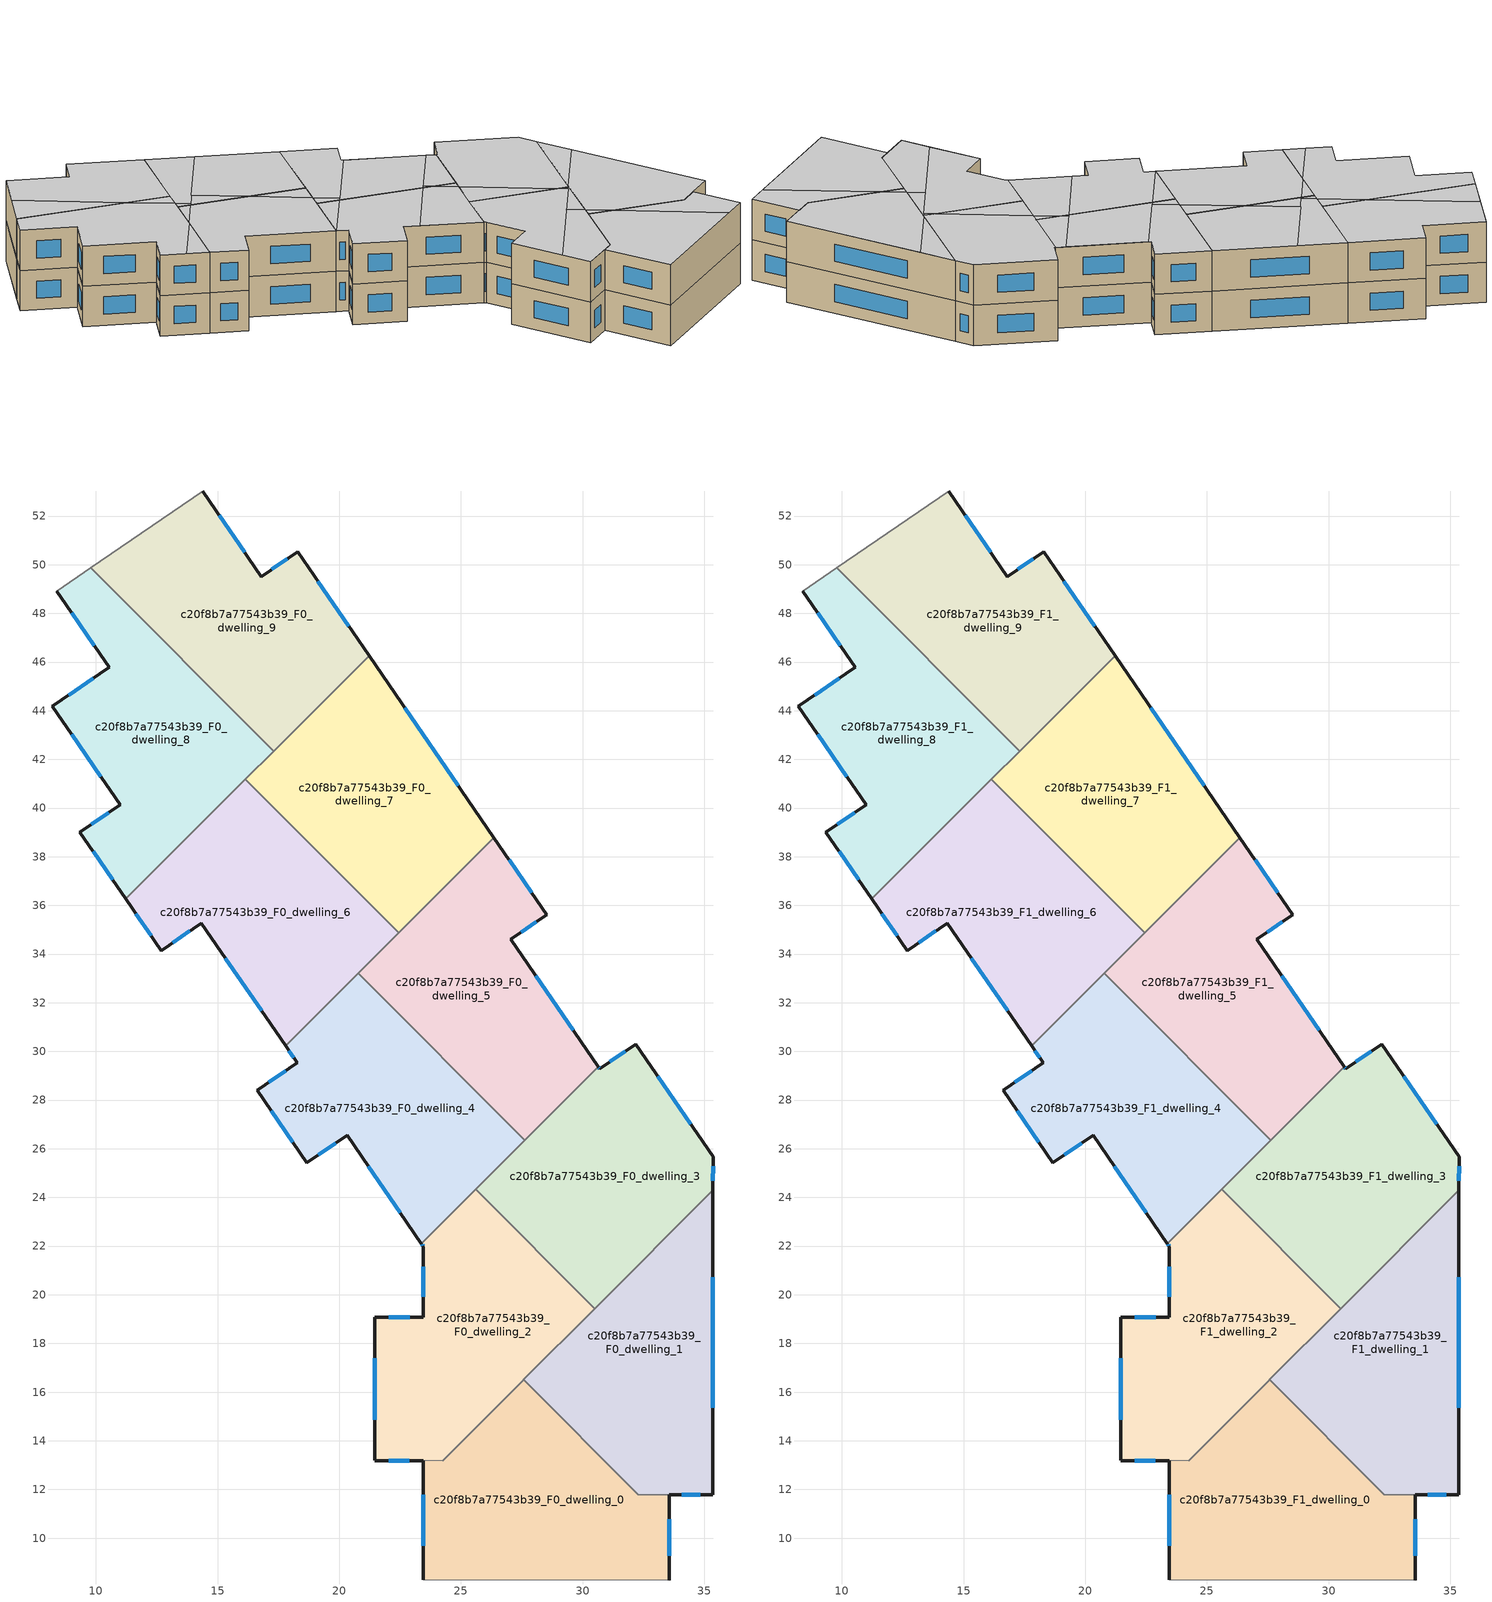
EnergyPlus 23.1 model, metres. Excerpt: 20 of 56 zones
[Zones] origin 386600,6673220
c20f8b7a77543b39_F0_dwelling_0
 floor ground (EU_floor_Construction): 33.55,11.78 33.55,8.28 23.46,8.28 23.46,13.18 21.46,13.18 24.25,13.19 27.57,16.51 32.3,11.78 z0
 wall outside (EU_wall_Construction): 21.46,13.18 23.46,13.18 23.46,8.28 / 33.55,8.28 33.55,11.78 z0:3
 wall to c20f8b7a77543b39_F0_dwelling_1 (EU_wall_Construction): 33.55,11.78 32.3,11.78 27.57,16.51 z0:3
 wall adiabatic (EU_wall_Construction): 23.46,8.28 33.55,8.28 z0:3
 wall to c20f8b7a77543b39_F0_dwelling_2 (EU_wall_Construction): 24.24,13.19 21.46,13.19 / 27.57,16.51 24.25,13.19 z0:3
 window (EU_Window_Construction): 23.46,11.78 23.46,9.68 / 22.03,13.18 22.89,13.18 / 33.55,9.28 33.55,10.78 z0.86:2.14
c20f8b7a77543b39_F0_dwelling_1
 floor ground (EU_floor_Construction): 35.36,24.29 35.35,11.78 32.3,11.78 27.57,16.51 z0
 wall outside (EU_wall_Construction): 33.56,11.78 35.35,11.78 35.36,24.29 z0:3
 wall to c20f8b7a77543b39_F0_dwelling_3 (EU_wall_Construction): 35.36,24.29 30.5,19.43 z0:3
 wall to c20f8b7a77543b39_F0_dwelling_2 (EU_wall_Construction): 30.49,19.43 27.57,16.51 z0:3
 window (EU_Window_Construction): 35.36,15.35 35.36,20.71 / 34.07,11.78 34.84,11.78 z0.86:2.14
c20f8b7a77543b39_F0_dwelling_2
 floor ground (EU_floor_Construction): 25.6,24.33 30.49,19.43 24.24,13.19 21.46,13.19 21.46,19.08 23.46,19.08 23.46,21.98 23.38,22.1 z0
 wall outside (EU_wall_Construction): 23.38,22.1 23.46,21.98 23.46,19.08 21.46,19.08 21.46,13.19 z0:3
 wall to c20f8b7a77543b39_F0_dwelling_3 (EU_wall_Construction): 30.49,19.43 25.6,24.33 z0:3
 wall to c20f8b7a77543b39_F0_dwelling_4 (EU_wall_Construction): 25.6,24.33 23.38,22.1 z0:3
 window (EU_Window_Construction): 22.89,19.08 22.03,19.08 / 23.46,21.15 23.46,19.91 / 23.4,22.07 23.44,22.02 / 21.46,17.4 21.46,14.87 z0.86:2.14
c20f8b7a77543b39_F0_dwelling_3
 floor ground (EU_floor_Construction): 32.19,30.3 35.36,25.68 35.36,24.29 30.49,19.43 25.6,24.33 30.65,29.36 30.7,29.28 z0
 wall outside (EU_wall_Construction): 35.36,24.29 35.36,25.68 32.19,30.3 30.7,29.28 30.65,29.36 z0:3
 wall to c20f8b7a77543b39_F0_dwelling_5 (EU_wall_Construction): 30.65,29.36 27.62,26.34 z0:3
 wall to c20f8b7a77543b39_F0_dwelling_4 (EU_wall_Construction): 27.62,26.34 25.6,24.33 z0:3
 window (EU_Window_Construction): 35.36,24.68 35.36,25.28 / 30.69,29.3 30.66,29.34 / 31.76,30.01 31.13,29.57 / 34.45,27 33.09,28.98 z0.86:2.14
c20f8b7a77543b39_F0_dwelling_4
 floor ground (EU_floor_Construction): 20.77,33.2 27.62,26.34 23.38,22.1 20.32,26.56 18.67,25.42 16.62,28.41 18.27,29.54 17.8,30.23 z0
 wall outside (EU_wall_Construction): 17.8,30.23 18.27,29.54 16.62,28.41 18.67,25.42 20.32,26.56 23.38,22.1 z0:3
 wall to c20f8b7a77543b39_F0_dwelling_5 (EU_wall_Construction): 27.62,26.34 20.77,33.2 z0:3
 wall to c20f8b7a77543b39_F0_dwelling_6 (EU_wall_Construction): 20.77,33.2 17.8,30.23 z0:3
 window (EU_Window_Construction): 19.14,25.75 19.85,26.23 / 17.21,27.55 18.09,26.28 / 17.8,29.22 17.1,28.73 / 17.93,30.03 18.14,29.74 / 21.2,25.28 22.51,23.38 z0.86:2.14
c20f8b7a77543b39_F0_dwelling_5
 floor ground (EU_floor_Construction): 28.53,35.62 27.05,34.6 30.65,29.36 27.62,26.34 20.77,33.2 26.36,38.78 z0
 wall outside (EU_wall_Construction): 30.65,29.36 27.05,34.6 28.53,35.62 26.36,38.78 z0:3
 wall to c20f8b7a77543b39_F0_dwelling_7 (EU_wall_Construction): 26.36,38.78 22.44,34.87 z0:3
 wall to c20f8b7a77543b39_F0_dwelling_6 (EU_wall_Construction): 22.44,34.87 20.77,33.2 z0:3
 window (EU_Window_Construction): 27.91,36.53 26.98,37.88 / 27.47,34.89 28.11,35.33 / 29.62,30.86 28.07,33.11 z0.86:2.14
c20f8b7a77543b39_F0_dwelling_6
 floor ground (EU_floor_Construction): 16.14,41.18 22.44,34.87 17.8,30.23 14.33,35.28 12.68,34.14 11.22,36.27 z0
 wall outside (EU_wall_Construction): 11.22,36.27 12.68,34.14 14.33,35.28 17.8,30.23 z0:3
 wall to c20f8b7a77543b39_F0_dwelling_7 (EU_wall_Construction): 22.44,34.87 16.14,41.18 z0:3
 wall to c20f8b7a77543b39_F0_dwelling_8 (EU_wall_Construction): 16.14,41.18 11.22,36.27 z0:3
 window (EU_Window_Construction): 13.16,34.47 13.86,34.95 / 11.64,35.66 12.27,34.75 / 15.32,33.83 16.81,31.67 z0.86:2.14
c20f8b7a77543b39_F0_dwelling_7
 floor ground (EU_floor_Construction): 21.22,46.26 26.36,38.78 22.44,34.87 16.14,41.18 z0
 wall outside (EU_wall_Construction): 26.36,38.78 21.22,46.26 z0:3
 wall to c20f8b7a77543b39_F0_dwelling_9 (EU_wall_Construction): 21.22,46.26 17.3,42.34 z0:3
 wall to c20f8b7a77543b39_F0_dwelling_8 (EU_wall_Construction): 17.3,42.34 16.14,41.18 z0:3
 window (EU_Window_Construction): 24.89,40.92 22.69,44.12 z0.86:2.14
c20f8b7a77543b39_F0_dwelling_8
 floor ground (EU_floor_Construction): 9.79,49.87 17.3,42.34 11.22,36.27 9.35,39 10.99,40.14 8.22,44.18 10.55,45.78 8.4,48.91 z0
 wall outside (EU_wall_Construction): 8.4,48.91 10.55,45.78 8.22,44.18 10.99,40.14 9.35,39 11.22,36.27 z0:3
 wall adiabatic (EU_wall_Construction): 9.79,49.87 8.4,48.91 z0:3
 wall to c20f8b7a77543b39_F0_dwelling_9 (EU_wall_Construction): 17.3,42.34 9.79,49.87 z0:3
 window (EU_Window_Construction): 10.52,39.81 9.82,39.33 / 9.01,43.02 10.2,41.29 / 9.88,45.32 8.88,44.64 / 9.01,48.02 9.93,46.68 / 9.88,38.22 10.69,37.05 z0.86:2.14
c20f8b7a77543b39_F0_dwelling_9
 floor ground (EU_floor_Construction): 18.29,50.53 21.22,46.26 17.3,42.34 9.79,49.87 14.39,53.03 16.8,49.51 z0
 wall outside (EU_wall_Construction): 21.22,46.26 18.29,50.53 16.8,49.51 14.39,53.03 z0:3
 wall adiabatic (EU_wall_Construction): 14.39,53.03 9.79,49.87 z0:3
 window (EU_Window_Construction): 16.11,50.52 15.08,52.02 / 17.86,50.24 17.23,49.81 / 20.38,47.48 19.13,49.31 z0.86:2.14
c20f8b7a77543b39_F1_dwelling_0
 floor to c20f8b7a77543b39_F0_dwelling_0 (EU_floor_Construction): 33.55,11.78 33.55,8.28 23.46,8.28 23.46,13.18 21.46,13.19 24.25,13.19 27.57,16.51 32.3,11.78 z3
 wall outside (EU_wall_Construction): 21.46,13.18 23.46,13.18 23.46,8.28 / 33.55,8.28 33.55,11.78 z3:6
 wall to c20f8b7a77543b39_F1_dwelling_1 (EU_wall_Construction): 33.55,11.78 32.3,11.78 27.57,16.51 z3:6
 wall adiabatic (EU_wall_Construction): 23.46,8.28 33.55,8.28 z3:6
 wall to c20f8b7a77543b39_F1_dwelling_2 (EU_wall_Construction): 24.24,13.19 21.46,13.19 / 27.57,16.51 24.25,13.19 z3:6
 window (EU_Window_Construction): 23.46,11.78 23.46,9.68 / 22.03,13.18 22.89,13.18 / 33.55,9.28 33.55,10.78 z3.86:5.14
 ceiling to c20f8b7a77543b39_F2_dwelling_0 (EU_floor_Construction): 31.99,8.28 28.75,15.33 27.57,16.51 24.25,13.19 21.46,13.19 23.46,13.18 23.46,8.28 z6
 ceiling to c20f8b7a77543b39_F2_dwelling_1 (EU_floor_Construction): 33.55,8.28 33.55,11.78 32.3,11.78 28.75,15.33 31.99,8.28 z6
c20f8b7a77543b39_F1_dwelling_1
 floor to c20f8b7a77543b39_F0_dwelling_1 (EU_floor_Construction): 35.36,24.29 35.35,11.78 32.3,11.78 27.57,16.51 z3
 wall outside (EU_wall_Construction): 33.56,11.78 35.35,11.78 35.36,24.29 z3:6
 wall to c20f8b7a77543b39_F1_dwelling_3 (EU_wall_Construction): 35.36,24.29 30.5,19.43 z3:6
 wall to c20f8b7a77543b39_F1_dwelling_2 (EU_wall_Construction): 30.49,19.43 27.57,16.51 z3:6
 window (EU_Window_Construction): 35.36,15.35 35.36,20.71 / 34.07,11.78 34.84,11.78 z3.86:5.14
 ceiling to c20f8b7a77543b39_F2_dwelling_1 (EU_floor_Construction): 35.35,11.78 35.36,21.7 30.57,19.5 28.01,16.94 28.75,15.33 32.3,11.78 z6
 ceiling adiabatic (EU_roof_Construction): 35.36,21.7 35.36,24.29 30.57,19.5 z6
 ceiling to c20f8b7a77543b39_F2_dwelling_0 (EU_floor_Construction): 28.75,15.33 28.01,16.94 27.57,16.51 z6
c20f8b7a77543b39_F1_dwelling_2
 floor to c20f8b7a77543b39_F0_dwelling_2 (EU_floor_Construction): 25.6,24.33 30.49,19.43 24.24,13.19 21.46,13.19 21.46,19.08 23.46,19.08 23.46,21.98 23.38,22.1 z3
 wall outside (EU_wall_Construction): 23.38,22.1 23.46,21.98 23.46,19.08 21.46,19.08 21.46,13.19 z3:6
 wall to c20f8b7a77543b39_F1_dwelling_3 (EU_wall_Construction): 30.49,19.43 25.6,24.33 z3:6
 wall to c20f8b7a77543b39_F1_dwelling_4 (EU_wall_Construction): 25.6,24.33 23.38,22.1 z3:6
 window (EU_Window_Construction): 22.89,19.08 22.03,19.08 / 23.46,21.15 23.46,19.91 / 23.4,22.07 23.44,22.02 / 21.46,17.4 21.46,14.87 z3.86:5.14
 ceiling to c20f8b7a77543b39_F2_dwelling_2 (EU_floor_Construction): 30.22,19.34 29.92,20 25.6,24.33 23.38,22.1 23.46,21.98 23.46,19.08 21.46,19.08 21.46,15.32 z6
 ceiling to c20f8b7a77543b39_F2_dwelling_0 (EU_floor_Construction): 28.01,16.95 27.49,18.08 21.46,15.32 21.46,13.19 24.24,13.19 z6
 ceiling to c20f8b7a77543b39_F2_dwelling_1 (EU_floor_Construction): 30.49,19.43 30.47,19.45 27.49,18.08 28.01,16.95 z6
 ceiling to c20f8b7a77543b39_F2_dwelling_3 (EU_floor_Construction): 30.47,19.45 29.92,20 30.22,19.34 z6
c20f8b7a77543b39_F1_dwelling_3
 floor to c20f8b7a77543b39_F0_dwelling_3 (EU_floor_Construction): 32.19,30.3 35.36,25.68 35.36,24.29 30.49,19.43 25.6,24.33 30.65,29.36 30.7,29.28 z3
 wall outside (EU_wall_Construction): 35.36,24.29 35.36,25.68 32.19,30.3 30.7,29.28 30.65,29.36 z3:6
 wall to c20f8b7a77543b39_F1_dwelling_5 (EU_wall_Construction): 30.65,29.36 27.62,26.34 z3:6
 wall to c20f8b7a77543b39_F1_dwelling_4 (EU_wall_Construction): 27.62,26.34 25.6,24.33 z3:6
 window (EU_Window_Construction): 35.36,24.68 35.36,25.28 / 30.69,29.3 30.66,29.34 / 31.76,30.01 31.13,29.57 / 34.45,27 33.09,28.98 z3.86:5.14
 ceiling to c20f8b7a77543b39_F2_dwelling_3 (EU_floor_Construction): 30.56,19.5 35.36,24.29 35.36,25.68 32.19,30.3 30.7,29.28 30.65,29.36 27.2,25.92 29.92,20 30.47,19.45 z6
 ceiling to c20f8b7a77543b39_F2_dwelling_2 (EU_floor_Construction): 29.92,20 27.2,25.92 25.6,24.33 z6
c20f8b7a77543b39_F1_dwelling_4
 floor to c20f8b7a77543b39_F0_dwelling_4 (EU_floor_Construction): 20.77,33.2 27.62,26.34 23.38,22.1 20.32,26.56 18.67,25.42 16.62,28.41 18.27,29.54 17.8,30.23 z3
 wall outside (EU_wall_Construction): 17.8,30.23 18.27,29.54 16.62,28.41 18.67,25.42 20.32,26.56 23.38,22.1 z3:6
 wall to c20f8b7a77543b39_F1_dwelling_5 (EU_wall_Construction): 27.62,26.34 20.77,33.2 z3:6
 wall to c20f8b7a77543b39_F1_dwelling_6 (EU_wall_Construction): 20.77,33.2 17.8,30.23 z3:6
 window (EU_Window_Construction): 19.14,25.75 19.85,26.23 / 17.21,27.55 18.09,26.28 / 17.8,29.22 17.1,28.73 / 17.93,30.03 18.14,29.74 / 21.2,25.28 22.51,23.38 z3.86:5.14
 ceiling to c20f8b7a77543b39_F2_dwelling_4 (EU_floor_Construction): 26,27.97 21.9,32.08 17.82,30.2 18.27,29.54 16.62,28.41 18.67,25.42 20.32,26.56 20.94,25.65 z6
 ceiling to c20f8b7a77543b39_F2_dwelling_2 (EU_floor_Construction): 27.2,25.92 26.48,27.49 26,27.97 20.94,25.65 23.38,22.1 z6
 ceiling adiabatic (EU_roof_Construction): 21.9,32.08 20.77,33.2 17.8,30.23 17.82,30.2 z6
 ceiling to c20f8b7a77543b39_F2_dwelling_3 (EU_floor_Construction): 27.62,26.34 26.48,27.49 27.2,25.92 z6
c20f8b7a77543b39_F1_dwelling_5
 floor to c20f8b7a77543b39_F0_dwelling_5 (EU_floor_Construction): 28.53,35.62 27.05,34.6 30.65,29.36 27.62,26.34 20.77,33.2 26.36,38.78 z3
 wall outside (EU_wall_Construction): 30.65,29.36 27.05,34.6 28.53,35.62 26.36,38.78 z3:6
 wall to c20f8b7a77543b39_F1_dwelling_7 (EU_wall_Construction): 26.36,38.78 22.44,34.87 z3:6
 wall to c20f8b7a77543b39_F1_dwelling_6 (EU_wall_Construction): 22.44,34.87 20.77,33.2 z3:6
 window (EU_Window_Construction): 27.91,36.53 26.98,37.88 / 27.47,34.89 28.11,35.33 / 29.62,30.86 28.07,33.11 z3.86:5.14
 ceiling to c20f8b7a77543b39_F2_dwelling_6 (EU_floor_Construction): 27.13,34.48 27.05,34.6 28.53,35.62 26.36,38.78 21.39,33.82 22.14,32.19 z6
 ceiling to c20f8b7a77543b39_F2_dwelling_4 (EU_floor_Construction): 30.26,29.93 27.13,34.48 21.9,32.08 26,27.97 z6
 ceiling to c20f8b7a77543b39_F2_dwelling_5 (EU_floor_Construction): 22.14,32.19 21.39,33.82 20.77,33.2 21.9,32.08 z6
 ceiling to c20f8b7a77543b39_F2_dwelling_3 (EU_floor_Construction): 30.65,29.36 30.26,29.93 26.21,28.07 26.48,27.49 27.62,26.34 z6
 ceiling to c20f8b7a77543b39_F2_dwelling_2 (EU_floor_Construction): 26.48,27.49 26.21,28.07 26,27.97 z6
c20f8b7a77543b39_F1_dwelling_6
 floor to c20f8b7a77543b39_F0_dwelling_6 (EU_floor_Construction): 16.14,41.18 22.44,34.87 17.8,30.23 14.33,35.28 12.68,34.14 11.22,36.27 z3
 wall outside (EU_wall_Construction): 11.22,36.27 12.68,34.14 14.33,35.28 17.8,30.23 z3:6
 wall to c20f8b7a77543b39_F1_dwelling_7 (EU_wall_Construction): 22.44,34.87 16.14,41.18 z3:6
 wall to c20f8b7a77543b39_F1_dwelling_8 (EU_wall_Construction): 16.14,41.18 11.22,36.27 z3:6
 window (EU_Window_Construction): 13.16,34.47 13.86,34.95 / 11.64,35.66 12.27,34.75 / 15.32,33.83 16.81,31.67 z3.86:5.14
 ceiling to c20f8b7a77543b39_F2_dwelling_5 (EU_floor_Construction): 21.39,33.82 19.6,37.72 16.78,40.54 14.4,39.44 11.22,36.27 12.68,34.14 14.33,35.28 17.8,30.23 z6
 ceiling to c20f8b7a77543b39_F2_dwelling_7 (EU_floor_Construction): 16.78,40.54 16.14,41.18 14.4,39.44 z6
 ceiling to c20f8b7a77543b39_F2_dwelling_6 (EU_floor_Construction): 22.44,34.87 19.6,37.72 21.39,33.82 z6
c20f8b7a77543b39_F1_dwelling_7
 floor to c20f8b7a77543b39_F0_dwelling_7 (EU_floor_Construction): 21.22,46.26 26.36,38.78 22.44,34.87 16.14,41.18 z3
 wall outside (EU_wall_Construction): 26.36,38.78 21.22,46.26 z3:6
 wall to c20f8b7a77543b39_F1_dwelling_9 (EU_wall_Construction): 21.22,46.26 17.3,42.34 z3:6
 wall to c20f8b7a77543b39_F1_dwelling_8 (EU_wall_Construction): 17.3,42.34 16.14,41.18 z3:6
 window (EU_Window_Construction): 24.89,40.92 22.69,44.12 z3.86:5.14
 ceiling to c20f8b7a77543b39_F2_dwelling_6 (EU_floor_Construction): 26.36,38.78 23.15,43.46 18.04,41.11 19.6,37.72 22.44,34.87 z6
 ceiling to c20f8b7a77543b39_F2_dwelling_8 (EU_floor_Construction): 23.15,43.46 21.22,46.26 16.51,41.55 16.94,40.61 z6
 ceiling to c20f8b7a77543b39_F2_dwelling_7 (EU_floor_Construction): 16.94,40.61 16.51,41.55 16.14,41.18 16.78,40.54 z6
 ceiling adiabatic (EU_roof_Construction): 19.6,37.72 18.04,41.11 16.78,40.54 z6
c20f8b7a77543b39_F1_dwelling_8
 floor to c20f8b7a77543b39_F0_dwelling_8 (EU_floor_Construction): 9.79,49.87 17.3,42.34 11.22,36.27 9.35,39 10.99,40.14 8.22,44.18 10.55,45.78 8.4,48.91 z3
 wall outside (EU_wall_Construction): 8.4,48.91 10.55,45.78 8.22,44.18 10.99,40.14 9.35,39 11.22,36.27 z3:6
 wall adiabatic (EU_wall_Construction): 9.79,49.87 8.4,48.91 z3:6
 wall to c20f8b7a77543b39_F1_dwelling_9 (EU_wall_Construction): 17.3,42.34 9.79,49.87 z3:6
 window (EU_Window_Construction): 10.52,39.81 9.82,39.33 / 9.01,43.02 10.2,41.29 / 9.88,45.32 8.88,44.64 / 9.01,48.02 9.93,46.68 / 9.88,38.22 10.69,37.05 z3.86:5.14
 ceiling to c20f8b7a77543b39_F2_dwelling_7 (EU_floor_Construction): 14.4,39.44 16.51,41.55 15.17,44.48 9.79,49.87 8.4,48.91 10.55,45.78 8.22,44.18 10.99,40.14 9.35,39 10.33,37.57 z6
 ceiling to c20f8b7a77543b39_F2_dwelling_5 (EU_floor_Construction): 14.4,39.44 10.33,37.57 11.22,36.27 z6
 ceiling to c20f8b7a77543b39_F2_dwelling_8 (EU_floor_Construction): 17.3,42.34 15.17,44.48 16.51,41.55 z6
c20f8b7a77543b39_F1_dwelling_9
 floor to c20f8b7a77543b39_F0_dwelling_9 (EU_floor_Construction): 18.29,50.53 21.22,46.26 17.3,42.34 9.79,49.87 14.39,53.03 16.8,49.51 z3
 wall outside (EU_wall_Construction): 21.22,46.26 18.29,50.53 16.8,49.51 14.39,53.03 z3:6
 wall adiabatic (EU_wall_Construction): 14.39,53.03 9.79,49.87 z3:6
 window (EU_Window_Construction): 16.11,50.52 15.08,52.02 / 17.86,50.24 17.23,49.81 / 20.38,47.48 19.13,49.31 z3.86:5.14
 ceiling to c20f8b7a77543b39_F2_dwelling_8 (EU_floor_Construction): 21.22,46.26 18.29,50.53 16.8,49.51 14.39,53.03 12,51.38 15.17,44.48 17.3,42.34 z6
 ceiling to c20f8b7a77543b39_F2_dwelling_7 (EU_floor_Construction): 15.17,44.48 12,51.38 9.79,49.87 z6
[Building]
EU S2 Campaign: North Axis=0; Terrain=City; Solar Distribution=FullExterior
[Site:Location]
Helsinki-Vantaa.AP: Latitude=60.317; Longitude=24.963; Time Zone=2; Elevation=54.6
[SizingPeriod:WeatherFileDays]
AnnualSizingPeriod: Begin Month=1; Begin Day of Month=1; End Month=12; End Day of Month=31; Day of Week for Start Day=Monday; Use Weather File Daylight Saving Period=No; Use Weather File Rain and Snow Indicators=No
[MATERIAL]
EU_InternalMass_Material: Roughness=MediumRough; Thickness=0.1; Conductivity=1; Density=1800; Specific Heat=900; Thermal Absorptance=0.9; Solar Absorptance=0.7; Visible Absorptance=0.7
[MATERIAL:NOMASS] Roughness=MediumRough; Thermal Absorptance=0.9; Solar Absorptance=0.7; Visible Absorptance=0.7
Name | Thermal Resistance
EU_wall_NoMass | 2.6932
EU_roof_NoMass | 3.19818
EU_floor_NoMass | 2.22482
[WINDOWMATERIAL:SIMPLEGLAZINGSYSTEM]
EU_Window_SimpleGlazing: UFactor=2.14966; Solar Heat Gain Coefficient=0.7; Visible Transmittance=0.7
[CONSTRUCTION]
EU_wall_Construction: EU_wall_NoMass
EU_roof_Construction: EU_roof_NoMass
EU_floor_Construction: EU_floor_NoMass
EU_Window_Construction: EU_Window_SimpleGlazing
EU_InternalMass_Construction: EU_InternalMass_Material
[ZONE] Type=1; Multiplier=1; Ceiling Height=autocalculate; Floor Area=autocalculate; Part of Total Floor Area=Yes
Name | Volume
c20f8b7a77543b39_F0_dwelling_0 | 173.429
c20f8b7a77543b39_F1_dwelling_0 | 173.435
c20f8b7a77543b39_F0_dwelling_1; c20f8b7a77543b39_F1_dwelling_1 | 167.72
c20f8b7a77543b39_F0_dwelling_2; c20f8b7a77543b39_F1_dwelling_2 | 169.091
c20f8b7a77543b39_F0_dwelling_3; c20f8b7a77543b39_F1_dwelling_3 | 170.084
c20f8b7a77543b39_F0_dwelling_4; c20f8b7a77543b39_F1_dwelling_4 | 170.128
c20f8b7a77543b39_F0_dwelling_5; c20f8b7a77543b39_F1_dwelling_5 | 170.093
c20f8b7a77543b39_F0_dwelling_6; c20f8b7a77543b39_F1_dwelling_6; c20f8b7a77543b39_F0_dwelling_9; c20f8b7a77543b39_F1_dwelling_9 | 170.1
c20f8b7a77543b39_F0_dwelling_7; c20f8b7a77543b39_F1_dwelling_7 | 170.103
c20f8b7a77543b39_F0_dwelling_8; c20f8b7a77543b39_F1_dwelling_8 | 170.09
[INTERNALMASS] Construction=EU_InternalMass_Construction
Name | Zone or ZoneList | Surface Area
c20f8b7a77543b39_F0_dwelling_0_EU_InternalMass | c20f8b7a77543b39_F0_dwelling_0 | 57.8147
c20f8b7a77543b39_F0_dwelling_1_EU_InternalMass | c20f8b7a77543b39_F0_dwelling_1 | 55.9068
c20f8b7a77543b39_F0_dwelling_2_EU_InternalMass | c20f8b7a77543b39_F0_dwelling_2 | 56.3787
c20f8b7a77543b39_F0_dwelling_3_EU_InternalMass | c20f8b7a77543b39_F0_dwelling_3 | 56.693
c20f8b7a77543b39_F0_dwelling_4_EU_InternalMass | c20f8b7a77543b39_F0_dwelling_4 | 56.71
c20f8b7a77543b39_F0_dwelling_5_EU_InternalMass | c20f8b7a77543b39_F0_dwelling_5 | 56.6965
c20f8b7a77543b39_F0_dwelling_6_EU_InternalMass | c20f8b7a77543b39_F0_dwelling_6 | 56.6989
c20f8b7a77543b39_F0_dwelling_7_EU_InternalMass | c20f8b7a77543b39_F0_dwelling_7 | 56.7032
c20f8b7a77543b39_F0_dwelling_8_EU_InternalMass | c20f8b7a77543b39_F0_dwelling_8 | 56.6969
c20f8b7a77543b39_F0_dwelling_9_EU_InternalMass | c20f8b7a77543b39_F0_dwelling_9 | 56.7005
c20f8b7a77543b39_F1_dwelling_0_EU_InternalMass | c20f8b7a77543b39_F1_dwelling_0 | 57.8147
c20f8b7a77543b39_F1_dwelling_1_EU_InternalMass | c20f8b7a77543b39_F1_dwelling_1 | 55.9068
c20f8b7a77543b39_F1_dwelling_2_EU_InternalMass | c20f8b7a77543b39_F1_dwelling_2 | 56.3787
c20f8b7a77543b39_F1_dwelling_3_EU_InternalMass | c20f8b7a77543b39_F1_dwelling_3 | 56.693
c20f8b7a77543b39_F1_dwelling_4_EU_InternalMass | c20f8b7a77543b39_F1_dwelling_4 | 56.71
c20f8b7a77543b39_F1_dwelling_5_EU_InternalMass | c20f8b7a77543b39_F1_dwelling_5 | 56.6965
c20f8b7a77543b39_F1_dwelling_6_EU_InternalMass | c20f8b7a77543b39_F1_dwelling_6 | 56.6989
c20f8b7a77543b39_F1_dwelling_7_EU_InternalMass | c20f8b7a77543b39_F1_dwelling_7 | 56.7032
c20f8b7a77543b39_F1_dwelling_8_EU_InternalMass | c20f8b7a77543b39_F1_dwelling_8 | 56.6969
c20f8b7a77543b39_F1_dwelling_9_EU_InternalMass | c20f8b7a77543b39_F1_dwelling_9 | 56.7005
[OTHEREQUIPMENT] Fuel Type=Electricity; Design Level Calculation Method=Watts/Area; Power per Zone Floor Area=1; Fraction Latent=0; Fraction Radiant=0; Fraction Lost=0; Carbon Dioxide Generation Rate=0; EndUse Subcategory=EU_Step8_InternalGains
Name | Zone or ZoneList or Space or SpaceList | Schedule
EU_Step8_InternalGain_c20f8b7a77543b39_F0_dwelling_0_f000 | c20f8b7a77543b39_F0_dwelling_0 | EU_Step8_GainSchedule_c20f8b7a77543b39_F0_dwelling_0_f000
EU_Step8_InternalGain_c20f8b7a77543b39_F0_dwelling_1_f000 | c20f8b7a77543b39_F0_dwelling_1 | EU_Step8_GainSchedule_c20f8b7a77543b39_F0_dwelling_1_f000
EU_Step8_InternalGain_c20f8b7a77543b39_F0_dwelling_2_f000 | c20f8b7a77543b39_F0_dwelling_2 | EU_Step8_GainSchedule_c20f8b7a77543b39_F0_dwelling_2_f000
EU_Step8_InternalGain_c20f8b7a77543b39_F0_dwelling_3_f000 | c20f8b7a77543b39_F0_dwelling_3 | EU_Step8_GainSchedule_c20f8b7a77543b39_F0_dwelling_3_f000
EU_Step8_InternalGain_c20f8b7a77543b39_F0_dwelling_4_f000 | c20f8b7a77543b39_F0_dwelling_4 | EU_Step8_GainSchedule_c20f8b7a77543b39_F0_dwelling_4_f000
EU_Step8_InternalGain_c20f8b7a77543b39_F0_dwelling_5_f000 | c20f8b7a77543b39_F0_dwelling_5 | EU_Step8_GainSchedule_c20f8b7a77543b39_F0_dwelling_5_f000
EU_Step8_InternalGain_c20f8b7a77543b39_F0_dwelling_6_f000 | c20f8b7a77543b39_F0_dwelling_6 | EU_Step8_GainSchedule_c20f8b7a77543b39_F0_dwelling_6_f000
EU_Step8_InternalGain_c20f8b7a77543b39_F0_dwelling_7_f000 | c20f8b7a77543b39_F0_dwelling_7 | EU_Step8_GainSchedule_c20f8b7a77543b39_F0_dwelling_7_f000
EU_Step8_InternalGain_c20f8b7a77543b39_F0_dwelling_8_f000 | c20f8b7a77543b39_F0_dwelling_8 | EU_Step8_GainSchedule_c20f8b7a77543b39_F0_dwelling_8_f000
EU_Step8_InternalGain_c20f8b7a77543b39_F0_dwelling_9_f000 | c20f8b7a77543b39_F0_dwelling_9 | EU_Step8_GainSchedule_c20f8b7a77543b39_F0_dwelling_9_f000
EU_Step8_InternalGain_c20f8b7a77543b39_F1_dwelling_0_f000 | c20f8b7a77543b39_F1_dwelling_0 | EU_Step8_GainSchedule_c20f8b7a77543b39_F1_dwelling_0_f000
EU_Step8_InternalGain_c20f8b7a77543b39_F1_dwelling_1_f000 | c20f8b7a77543b39_F1_dwelling_1 | EU_Step8_GainSchedule_c20f8b7a77543b39_F1_dwelling_1_f000
EU_Step8_InternalGain_c20f8b7a77543b39_F1_dwelling_2_f000 | c20f8b7a77543b39_F1_dwelling_2 | EU_Step8_GainSchedule_c20f8b7a77543b39_F1_dwelling_2_f000
EU_Step8_InternalGain_c20f8b7a77543b39_F1_dwelling_3_f000 | c20f8b7a77543b39_F1_dwelling_3 | EU_Step8_GainSchedule_c20f8b7a77543b39_F1_dwelling_3_f000
EU_Step8_InternalGain_c20f8b7a77543b39_F1_dwelling_4_f000 | c20f8b7a77543b39_F1_dwelling_4 | EU_Step8_GainSchedule_c20f8b7a77543b39_F1_dwelling_4_f000
EU_Step8_InternalGain_c20f8b7a77543b39_F1_dwelling_5_f000 | c20f8b7a77543b39_F1_dwelling_5 | EU_Step8_GainSchedule_c20f8b7a77543b39_F1_dwelling_5_f000
EU_Step8_InternalGain_c20f8b7a77543b39_F1_dwelling_6_f000 | c20f8b7a77543b39_F1_dwelling_6 | EU_Step8_GainSchedule_c20f8b7a77543b39_F1_dwelling_6_f000
EU_Step8_InternalGain_c20f8b7a77543b39_F1_dwelling_7_f000 | c20f8b7a77543b39_F1_dwelling_7 | EU_Step8_GainSchedule_c20f8b7a77543b39_F1_dwelling_7_f000
EU_Step8_InternalGain_c20f8b7a77543b39_F1_dwelling_8_f000 | c20f8b7a77543b39_F1_dwelling_8 | EU_Step8_GainSchedule_c20f8b7a77543b39_F1_dwelling_8_f000
EU_Step8_InternalGain_c20f8b7a77543b39_F1_dwelling_9_f000 | c20f8b7a77543b39_F1_dwelling_9 | EU_Step8_GainSchedule_c20f8b7a77543b39_F1_dwelling_9_f000
[ZONEVENTILATION:DESIGNFLOWRATE] Schedule=EU_AlwaysOn; Design Flow Rate Calculation Method=AirChanges/Hour; Air Changes per Hour=0.586271; Ventilation Type=Natural; Fan Pressure Rise=0; Fan Total Efficiency=1; Constant Term Coefficient=1; Temperature Term Coefficient=0; Velocity Term Coefficient=0; Velocity Squared Term Coefficient=0; Minimum Indoor Temperature=-100; Maximum Indoor Temperature=100; Delta Temperature=-100; Minimum Outdoor Temperature=-100; Maximum Outdoor Temperature=100; Maximum Wind Speed=40
Name | Zone or ZoneList or Space or SpaceList
EU_ConstantAir_c20f8b7a77543b39_F0_dwelling_0 | c20f8b7a77543b39_F0_dwelling_0
EU_ConstantAir_c20f8b7a77543b39_F0_dwelling_1 | c20f8b7a77543b39_F0_dwelling_1
EU_ConstantAir_c20f8b7a77543b39_F0_dwelling_2 | c20f8b7a77543b39_F0_dwelling_2
EU_ConstantAir_c20f8b7a77543b39_F0_dwelling_3 | c20f8b7a77543b39_F0_dwelling_3
EU_ConstantAir_c20f8b7a77543b39_F0_dwelling_4 | c20f8b7a77543b39_F0_dwelling_4
EU_ConstantAir_c20f8b7a77543b39_F0_dwelling_5 | c20f8b7a77543b39_F0_dwelling_5
EU_ConstantAir_c20f8b7a77543b39_F0_dwelling_6 | c20f8b7a77543b39_F0_dwelling_6
EU_ConstantAir_c20f8b7a77543b39_F0_dwelling_7 | c20f8b7a77543b39_F0_dwelling_7
EU_ConstantAir_c20f8b7a77543b39_F0_dwelling_8 | c20f8b7a77543b39_F0_dwelling_8
EU_ConstantAir_c20f8b7a77543b39_F0_dwelling_9 | c20f8b7a77543b39_F0_dwelling_9
EU_ConstantAir_c20f8b7a77543b39_F1_dwelling_0 | c20f8b7a77543b39_F1_dwelling_0
EU_ConstantAir_c20f8b7a77543b39_F1_dwelling_1 | c20f8b7a77543b39_F1_dwelling_1
EU_ConstantAir_c20f8b7a77543b39_F1_dwelling_2 | c20f8b7a77543b39_F1_dwelling_2
EU_ConstantAir_c20f8b7a77543b39_F1_dwelling_3 | c20f8b7a77543b39_F1_dwelling_3
EU_ConstantAir_c20f8b7a77543b39_F1_dwelling_4 | c20f8b7a77543b39_F1_dwelling_4
EU_ConstantAir_c20f8b7a77543b39_F1_dwelling_5 | c20f8b7a77543b39_F1_dwelling_5
EU_ConstantAir_c20f8b7a77543b39_F1_dwelling_6 | c20f8b7a77543b39_F1_dwelling_6
EU_ConstantAir_c20f8b7a77543b39_F1_dwelling_7 | c20f8b7a77543b39_F1_dwelling_7
EU_ConstantAir_c20f8b7a77543b39_F1_dwelling_8 | c20f8b7a77543b39_F1_dwelling_8
EU_ConstantAir_c20f8b7a77543b39_F1_dwelling_9 | c20f8b7a77543b39_F1_dwelling_9
[HVACTEMPLATE:THERMOSTAT] Constant Heating Setpoint=20; Constant Cooling Setpoint=50
EU_HeatOnly_c20f8b7a77543b39_F0_dwelling_0; EU_HeatOnly_c20f8b7a77543b39_F0_dwelling_1; EU_HeatOnly_c20f8b7a77543b39_F0_dwelling_2; EU_HeatOnly_c20f8b7a77543b39_F0_dwelling_3; EU_HeatOnly_c20f8b7a77543b39_F0_dwelling_4; EU_HeatOnly_c20f8b7a77543b39_F0_dwelling_5; EU_HeatOnly_c20f8b7a77543b39_F0_dwelling_6; EU_HeatOnly_c20f8b7a77543b39_F0_dwelling_7; EU_HeatOnly_c20f8b7a77543b39_F0_dwelling_8; EU_HeatOnly_c20f8b7a77543b39_F0_dwelling_9; EU_HeatOnly_c20f8b7a77543b39_F1_dwelling_0; EU_HeatOnly_c20f8b7a77543b39_F1_dwelling_1; EU_HeatOnly_c20f8b7a77543b39_F1_dwelling_2; EU_HeatOnly_c20f8b7a77543b39_F1_dwelling_3; EU_HeatOnly_c20f8b7a77543b39_F1_dwelling_4; EU_HeatOnly_c20f8b7a77543b39_F1_dwelling_5; EU_HeatOnly_c20f8b7a77543b39_F1_dwelling_6; EU_HeatOnly_c20f8b7a77543b39_F1_dwelling_7; EU_HeatOnly_c20f8b7a77543b39_F1_dwelling_8; EU_HeatOnly_c20f8b7a77543b39_F1_dwelling_9; EU_HeatOnly_c20f8b7a77543b39_F2_dwelling_0; EU_HeatOnly_c20f8b7a77543b39_F2_dwelling_1; EU_HeatOnly_c20f8b7a77543b39_F2_dwelling_2; EU_HeatOnly_c20f8b7a77543b39_F2_dwelling_3; EU_HeatOnly_c20f8b7a77543b39_F2_dwelling_4; EU_HeatOnly_c20f8b7a77543b39_F2_dwelling_5; EU_HeatOnly_c20f8b7a77543b39_F2_dwelling_6; EU_HeatOnly_c20f8b7a77543b39_F2_dwelling_7; EU_HeatOnly_c20f8b7a77543b39_F2_dwelling_8; EU_HeatOnly_c20f8b7a77543b39_F3_dwelling_0; EU_HeatOnly_c20f8b7a77543b39_F3_dwelling_1; EU_HeatOnly_c20f8b7a77543b39_F3_dwelling_2; EU_HeatOnly_c20f8b7a77543b39_F3_dwelling_3; EU_HeatOnly_c20f8b7a77543b39_F3_dwelling_4; EU_HeatOnly_c20f8b7a77543b39_F3_dwelling_5; EU_HeatOnly_c20f8b7a77543b39_F3_dwelling_6; EU_HeatOnly_c20f8b7a77543b39_F3_dwelling_7; EU_HeatOnly_c20f8b7a77543b39_F3_dwelling_8; EU_HeatOnly_c20f8b7a77543b39_F4_dwelling_0; EU_HeatOnly_c20f8b7a77543b39_F4_dwelling_1; EU_HeatOnly_c20f8b7a77543b39_F4_dwelling_2; EU_HeatOnly_c20f8b7a77543b39_F4_dwelling_3; EU_HeatOnly_c20f8b7a77543b39_F4_dwelling_4; EU_HeatOnly_c20f8b7a77543b39_F4_dwelling_5; EU_HeatOnly_c20f8b7a77543b39_F4_dwelling_6; EU_HeatOnly_c20f8b7a77543b39_F4_dwelling_7; EU_HeatOnly_c20f8b7a77543b39_F4_dwelling_8; EU_HeatOnly_c20f8b7a77543b39_F5_dwelling_0; EU_HeatOnly_c20f8b7a77543b39_F5_dwelling_1; EU_HeatOnly_c20f8b7a77543b39_F5_dwelling_2; EU_HeatOnly_c20f8b7a77543b39_F5_dwelling_3; EU_HeatOnly_c20f8b7a77543b39_F5_dwelling_4; EU_HeatOnly_c20f8b7a77543b39_F5_dwelling_5; EU_HeatOnly_c20f8b7a77543b39_F5_dwelling_6; EU_HeatOnly_c20f8b7a77543b39_F5_dwelling_7; EU_HeatOnly_c20f8b7a77543b39_F5_dwelling_8
[HVACTEMPLATE:ZONE:IDEALLOADSAIRSYSTEM] System Availability Schedule=EU_AlwaysOn; Maximum Heating Supply Air Temperature=50; Minimum Cooling Supply Air Temperature=13; Maximum Heating Supply Air Humidity Ratio=0.0156; Minimum Cooling Supply Air Humidity Ratio=0.0077; Heating Limit=NoLimit; Cooling Limit=NoLimit; Heating Availability Schedule=EU_AlwaysOn; Cooling Availability Schedule=EU_CoolingOff; Dehumidification Control Type=ConstantSensibleHeatRatio; Cooling Sensible Heat Ratio=0.7; Dehumidification Setpoint=60; Humidification Control Type=None; Humidification Setpoint=30; Outdoor Air Method=None; Outdoor Air Flow Rate per Person=0.00944; Outdoor Air Flow Rate per Zone Floor Area=0; Outdoor Air Flow Rate per Zone=0; Demand Controlled Ventilation Type=None; Outdoor Air Economizer Type=NoEconomizer; Heat Recovery Type=None; Sensible Heat Recovery Effectiveness=0.7; Latent Heat Recovery Effectiveness=0.65
Name | Template Thermostat
c20f8b7a77543b39_F0_dwelling_0 | EU_HeatOnly_c20f8b7a77543b39_F0_dwelling_0
c20f8b7a77543b39_F0_dwelling_1 | EU_HeatOnly_c20f8b7a77543b39_F0_dwelling_1
c20f8b7a77543b39_F0_dwelling_2 | EU_HeatOnly_c20f8b7a77543b39_F0_dwelling_2
c20f8b7a77543b39_F0_dwelling_3 | EU_HeatOnly_c20f8b7a77543b39_F0_dwelling_3
c20f8b7a77543b39_F0_dwelling_4 | EU_HeatOnly_c20f8b7a77543b39_F0_dwelling_4
c20f8b7a77543b39_F0_dwelling_5 | EU_HeatOnly_c20f8b7a77543b39_F0_dwelling_5
c20f8b7a77543b39_F0_dwelling_6 | EU_HeatOnly_c20f8b7a77543b39_F0_dwelling_6
c20f8b7a77543b39_F0_dwelling_7 | EU_HeatOnly_c20f8b7a77543b39_F0_dwelling_7
c20f8b7a77543b39_F0_dwelling_8 | EU_HeatOnly_c20f8b7a77543b39_F0_dwelling_8
c20f8b7a77543b39_F0_dwelling_9 | EU_HeatOnly_c20f8b7a77543b39_F0_dwelling_9
c20f8b7a77543b39_F1_dwelling_0 | EU_HeatOnly_c20f8b7a77543b39_F1_dwelling_0
c20f8b7a77543b39_F1_dwelling_1 | EU_HeatOnly_c20f8b7a77543b39_F1_dwelling_1
c20f8b7a77543b39_F1_dwelling_2 | EU_HeatOnly_c20f8b7a77543b39_F1_dwelling_2
c20f8b7a77543b39_F1_dwelling_3 | EU_HeatOnly_c20f8b7a77543b39_F1_dwelling_3
c20f8b7a77543b39_F1_dwelling_4 | EU_HeatOnly_c20f8b7a77543b39_F1_dwelling_4
c20f8b7a77543b39_F1_dwelling_5 | EU_HeatOnly_c20f8b7a77543b39_F1_dwelling_5
c20f8b7a77543b39_F1_dwelling_6 | EU_HeatOnly_c20f8b7a77543b39_F1_dwelling_6
c20f8b7a77543b39_F1_dwelling_7 | EU_HeatOnly_c20f8b7a77543b39_F1_dwelling_7
c20f8b7a77543b39_F1_dwelling_8 | EU_HeatOnly_c20f8b7a77543b39_F1_dwelling_8
c20f8b7a77543b39_F1_dwelling_9 | EU_HeatOnly_c20f8b7a77543b39_F1_dwelling_9
[SIZING:ZONE] Zone Cooling Design Supply Air Temperature Input Method=SupplyAirTemperature; Zone Cooling Design Supply Air Temperature=13; Zone Heating Design Supply Air Temperature Input Method=SupplyAirTemperature; Zone Heating Design Supply Air Temperature=50; Zone Cooling Design Supply Air Humidity Ratio=0.008; Zone Heating Design Supply Air Humidity Ratio=0.008; Cooling Design Air Flow Method=DesignDay; Cooling Design Air Flow Rate=0; Cooling Minimum Air Flow per Zone Floor Area=0.000762; Cooling Minimum Air Flow=0; Cooling Minimum Air Flow Fraction=0.2; Heating Design Air Flow Method=DesignDay; Heating Design Air Flow Rate=0; Heating Maximum Air Flow per Zone Floor Area=0.002032; Heating Maximum Air Flow=0.141576; Heating Maximum Air Flow Fraction=0.3; Account for Dedicated Outdoor Air System=No; Dedicated Outdoor Air System Control Strategy=NeutralSupplyAir; Dedicated Outdoor Air Low Setpoint Temperature for Design=autosize; Dedicated Outdoor Air High Setpoint Temperature for Design=autosize; Zone Load Sizing Method=Sensible Load Only No Latent Load; Zone Latent Cooling Design Supply Air Humidity Ratio Input Method=HumidityRatioDifference; Zone Cooling Design Supply Air Humidity Ratio Difference=0.005; Zone Latent Heating Design Supply Air Humidity Ratio Input Method=HumidityRatioDifference; Zone Humidification Design Supply Air Humidity Ratio Difference=0.005
c20f8b7a77543b39_F0_dwelling_0; c20f8b7a77543b39_F0_dwelling_1; c20f8b7a77543b39_F0_dwelling_2; c20f8b7a77543b39_F0_dwelling_3; c20f8b7a77543b39_F0_dwelling_4; c20f8b7a77543b39_F0_dwelling_5; c20f8b7a77543b39_F0_dwelling_6; c20f8b7a77543b39_F0_dwelling_7; c20f8b7a77543b39_F0_dwelling_8; c20f8b7a77543b39_F0_dwelling_9; c20f8b7a77543b39_F1_dwelling_0; c20f8b7a77543b39_F1_dwelling_1; c20f8b7a77543b39_F1_dwelling_2; c20f8b7a77543b39_F1_dwelling_3; c20f8b7a77543b39_F1_dwelling_4; c20f8b7a77543b39_F1_dwelling_5; c20f8b7a77543b39_F1_dwelling_6; c20f8b7a77543b39_F1_dwelling_7; c20f8b7a77543b39_F1_dwelling_8; c20f8b7a77543b39_F1_dwelling_9
[SCHEDULE:CONSTANT]
Name | Hourly Value
EU_AlwaysOn | 1
EU_CoolingOff | 0
[SCHEDULE:FILE] Column Number=1; Rows to Skip at Top=0; Number of Hours of Data=8760; Column Separator=Comma; Interpolate to Timestep=No; Minutes per Item=60; Adjust Schedule for Daylight Savings=Yes
Name | File
EU_Step8_GainSchedule_c20f8b7a77543b39_F0_dwelling_0_f000 | ../../schedules/c20f8b7a77543b39/c20f8b7a77543b39_F0_dwelling_0_f000_gain.csv
EU_Step8_GainSchedule_c20f8b7a77543b39_F0_dwelling_1_f000 | ../../schedules/c20f8b7a77543b39/c20f8b7a77543b39_F0_dwelling_1_f000_gain.csv
EU_Step8_GainSchedule_c20f8b7a77543b39_F0_dwelling_2_f000 | ../../schedules/c20f8b7a77543b39/c20f8b7a77543b39_F0_dwelling_2_f000_gain.csv
EU_Step8_GainSchedule_c20f8b7a77543b39_F0_dwelling_3_f000 | ../../schedules/c20f8b7a77543b39/c20f8b7a77543b39_F0_dwelling_3_f000_gain.csv
EU_Step8_GainSchedule_c20f8b7a77543b39_F0_dwelling_4_f000 | ../../schedules/c20f8b7a77543b39/c20f8b7a77543b39_F0_dwelling_4_f000_gain.csv
EU_Step8_GainSchedule_c20f8b7a77543b39_F0_dwelling_5_f000 | ../../schedules/c20f8b7a77543b39/c20f8b7a77543b39_F0_dwelling_5_f000_gain.csv
EU_Step8_GainSchedule_c20f8b7a77543b39_F0_dwelling_6_f000 | ../../schedules/c20f8b7a77543b39/c20f8b7a77543b39_F0_dwelling_6_f000_gain.csv
EU_Step8_GainSchedule_c20f8b7a77543b39_F0_dwelling_7_f000 | ../../schedules/c20f8b7a77543b39/c20f8b7a77543b39_F0_dwelling_7_f000_gain.csv
EU_Step8_GainSchedule_c20f8b7a77543b39_F0_dwelling_8_f000 | ../../schedules/c20f8b7a77543b39/c20f8b7a77543b39_F0_dwelling_8_f000_gain.csv
EU_Step8_GainSchedule_c20f8b7a77543b39_F0_dwelling_9_f000 | ../../schedules/c20f8b7a77543b39/c20f8b7a77543b39_F0_dwelling_9_f000_gain.csv
EU_Step8_GainSchedule_c20f8b7a77543b39_F1_dwelling_0_f000 | ../../schedules/c20f8b7a77543b39/c20f8b7a77543b39_F1_dwelling_0_f000_gain.csv
EU_Step8_GainSchedule_c20f8b7a77543b39_F1_dwelling_1_f000 | ../../schedules/c20f8b7a77543b39/c20f8b7a77543b39_F1_dwelling_1_f000_gain.csv
EU_Step8_GainSchedule_c20f8b7a77543b39_F1_dwelling_2_f000 | ../../schedules/c20f8b7a77543b39/c20f8b7a77543b39_F1_dwelling_2_f000_gain.csv
EU_Step8_GainSchedule_c20f8b7a77543b39_F1_dwelling_3_f000 | ../../schedules/c20f8b7a77543b39/c20f8b7a77543b39_F1_dwelling_3_f000_gain.csv
EU_Step8_GainSchedule_c20f8b7a77543b39_F1_dwelling_4_f000 | ../../schedules/c20f8b7a77543b39/c20f8b7a77543b39_F1_dwelling_4_f000_gain.csv
EU_Step8_GainSchedule_c20f8b7a77543b39_F1_dwelling_5_f000 | ../../schedules/c20f8b7a77543b39/c20f8b7a77543b39_F1_dwelling_5_f000_gain.csv
EU_Step8_GainSchedule_c20f8b7a77543b39_F1_dwelling_6_f000 | ../../schedules/c20f8b7a77543b39/c20f8b7a77543b39_F1_dwelling_6_f000_gain.csv
EU_Step8_GainSchedule_c20f8b7a77543b39_F1_dwelling_7_f000 | ../../schedules/c20f8b7a77543b39/c20f8b7a77543b39_F1_dwelling_7_f000_gain.csv
EU_Step8_GainSchedule_c20f8b7a77543b39_F1_dwelling_8_f000 | ../../schedules/c20f8b7a77543b39/c20f8b7a77543b39_F1_dwelling_8_f000_gain.csv
EU_Step8_GainSchedule_c20f8b7a77543b39_F1_dwelling_9_f000 | ../../schedules/c20f8b7a77543b39/c20f8b7a77543b39_F1_dwelling_9_f000_gain.csv
